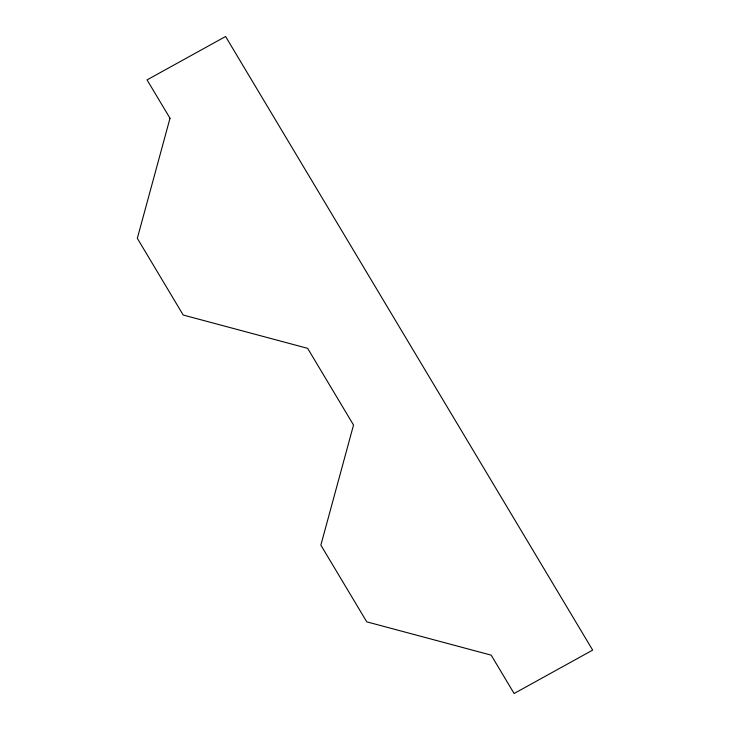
<?xml version="1.0" encoding="UTF-8"?>
<svg xmlns="http://www.w3.org/2000/svg" width="730" height="730" viewBox="0 0 730 730"><rect width="100%" height="100%" fill="white"/><g stroke="black" fill="none" stroke-linecap="round" stroke-linejoin="round"><path stroke-width="1.09" d="M169.999 118.242L137.331 238.327L183.212 315.031L307.649 348.347L353.53 425.043L320.862 545.137L366.752 621.832L491.18 655.148L514.121 693.5L592.669 650.111L225.597 36.5L147.049 79.889L169.999 118.242"/></g></svg>
